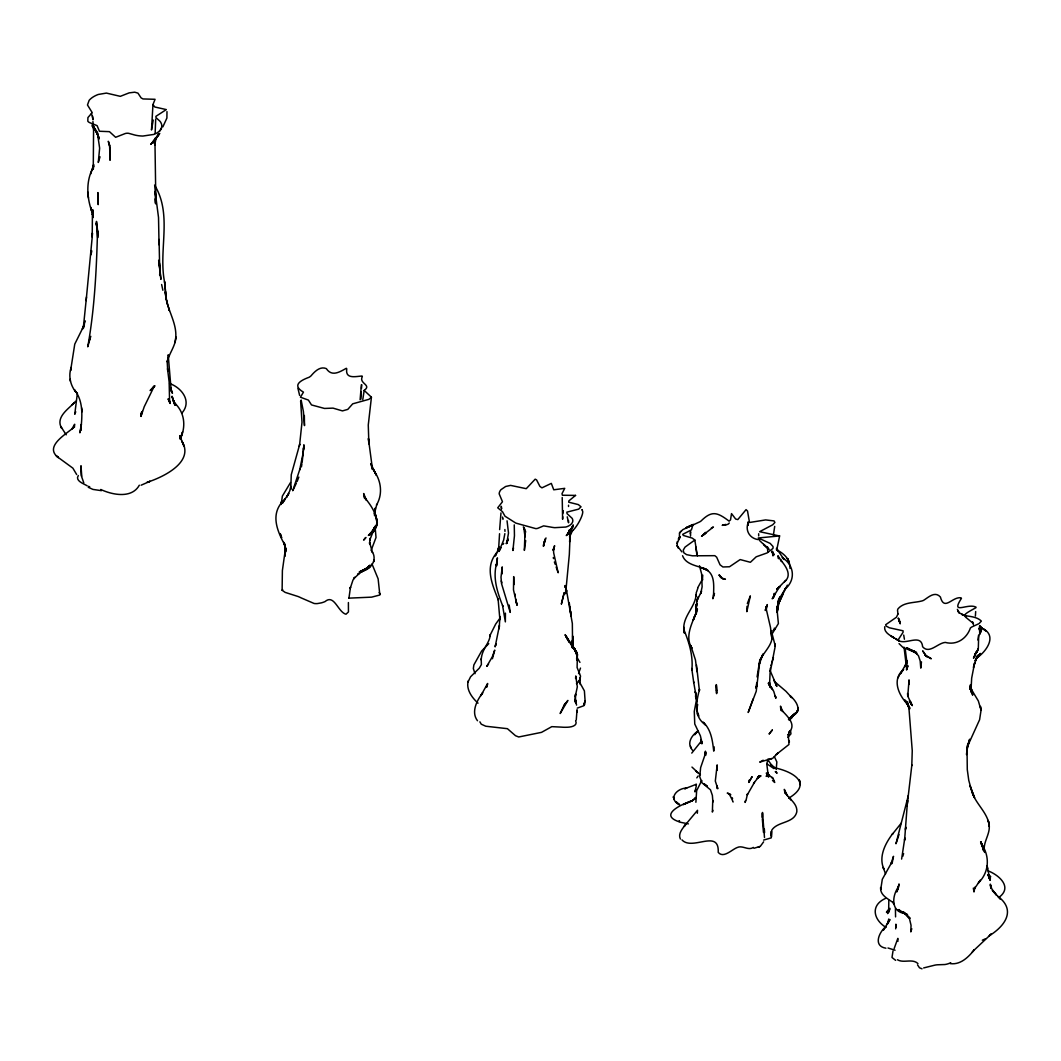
<?xml version="1.0" encoding="UTF-8"?>
<svg xmlns="http://www.w3.org/2000/svg" width="1061" height="1061" viewBox="0 0 1061 1061"><rect width="100%" height="100%" fill="white"/><g stroke="black" fill="none" stroke-linecap="round" stroke-linejoin="round"><path stroke-width="1.5" d="M92.798 209.587L92.784 217.784L92.811 210.502M501.826 570.513L501.826 568.471L501.866 574.041L501.826 570.513L501.933 572.529M97.877 196.67L98.209 204.64L97.904 192.571L98.076 202.465M285.542 552.197L285.555 547.927L282.385 570.579L282.12 590.274L285.144 592.383L298.114 596.521A26.737 15.438 0 0 1 300.992 597.82L314.083 603.47A8.939 5.159 0 0 0 317.491 603.563L321.377 602.86A20.384 11.777 0 0 0 325.051 601.574C334.242 593.683 337.982 612.184 345.979 614.226L348.446 611.932L348.393 602.542M758.695 535.924L758.655 533.736M568.537 506.508L568.537 505.222M85.357 320.966L82.426 328.87L84.442 324.639L74.761 344.122L70.636 370.461L71.22 367.305C68.209 375.819 70.291 385.329 75.994 392.225L74.509 389.851C83.7 401.39 82.214 416.734 80.742 430.434L81.352 424.254L79.893 432.822L80.795 428.75M569.598 541.906L570.181 533.325L569.333 554.439L565.593 593.736L565.778 587.993L566.375 592.104L565.593 587.144L566.534 591.269L565.354 586.322M762.302 817.368L762.488 812.461L764.49 837.527M499.559 533.723L498.551 549.916L498.803 546.733L497.728 550.871L499.041 547.688L495.301 555.977L496.707 552.754C484.333 567.277 492.45 584.863 498.259 599.942L498.086 598.961L499.903 619.664L499.97 616.481L499.134 628.762L499.413 625.645L495.129 646.892L495.991 643.894L495.514 645.446M683.735 629.027L683.761 627.17L684.358 633.112L683.735 629.306C689.093 642.382 693.271 655.526 691.865 670.101L691.745 668.51L693.761 682.714L693.615 681.719M697.329 813.27L697.515 810.299L686.692 823.296M562.728 516.707L562.609 519.253L562.211 497.503M907.089 806.015L907.553 800.445L904.595 840.246L904.754 837.779M159.097 242.757L159.084 239.454L159.044 244.786L158.527 217.558L155.118 191.391L155.622 203.871L155.436 198.579L155.503 202.717M577.051 709.544L576.269 719.942M762.342 817.434L762.408 813.429M577.051 712.064L577.078 710.618M86.14 300.595L92.214 237.107L92.413 213.725L92.493 214.839L90.861 207.346L91.936 211.948C86.697 197.107 85.623 180.37 93.845 166.285M154.853 145.211L154.946 141.206L155.795 197.412L154.959 186.975M780.856 710.459L780.498 706.149L782.7 711.493L781.771 710.233C787.103 716.162 796.997 724.464 788.893 732.567L789.968 730.591L788.27 735.233L788.27 734.331L788.96 744.49L776.228 754.53L778.177 752.833M505.421 613.152L505.354 621.879L502.569 605.473L502.848 606.441M155.158 133.235L155.675 119.137M763.469 832.408L762.315 818.76M778.549 557.476L778.509 558.656L777.912 555.712L781.718 561.534L780.458 559.757C785.365 565.685 792.66 574.996 784.556 581.76M499.638 529.638L500.978 512.901M566.441 590.035L572.343 623.523L572.608 648.138L572.277 641.825L572.502 647.435L571.879 642.794L572.356 646.931L572.277 645.963M774.265 630.327L774.344 628.085M756.825 682.541L755.87 688.165L756.851 685.631L756.188 687.303M360.952 399.082L361.297 391.96M92.267 235.9L92.4 233.022L92.214 237.107M895.696 928.866L895.908 924.184L896.014 927.394M696.507 606.043L696.096 614.438L697.422 608.895L693.536 619.359L695.3 614.81M93.262 168.885L93.58 128.978M569.293 530.871L569.346 529.784M364.082 495.275L364.719 498.458L363.631 493.537L366.443 500.222L365.581 498.789C374.002 508.842 384.48 526.481 368.379 535.42L376.085 526.946L373.247 531.601L375.488 526.919L371.827 532.29L376.602 525.115L374.268 529.611M746.984 606.322L746.811 611.68L750.352 595.884L747.329 603.55M747.886 524.89L748.071 521.959M975.391 616.03L975.682 611.56M360.103 399.772L361.403 384.626M377.159 521.733L376.973 524.837L377.093 520.5L375.514 514.996L377.225 523.67L377.093 520.5M987.512 868.853L987.499 867.779M74.416 427.291L74.655 424.254L71.923 428.962L73.726 427.411C66.286 434.148 43.726 446.469 58.222 457.516L56.405 455.859L58.222 457.516M361.509 388.392L361.748 384.825M907.128 805.564L911.863 764.928L911.784 765.657L912.248 750.697L908.972 708.589L907.434 702.382L908.667 706.891L906.585 701.613L908.574 706.467L904.821 699.968L907.646 704.451C898.68 695.114 891.399 679.491 903.614 669.372L900.285 674L907.327 661.64L905.073 666.653L906.85 660.764L905.471 665.764L906.625 660.3L906.067 664.014L904.038 647.183M585.128 701.321L584.399 690.91L578.616 680.486M748.045 522.529L747.819 525.434L748.005 523.046C744.968 531.389 750.644 539.399 759.53 539.691M884.702 626.746C883.8 632.475 890.285 635.486 894.29 637.993L891.2 636.149L898.733 640.592M303.579 448.896L303.91 444.811L303.526 449.466M93.302 169.031L93.66 164.561L90.649 174.031M702.037 742.408L702.157 743.628L702.064 742.156M285.17 556.229L285.409 547.516L285.648 551.375L284.348 543.192L285.979 550.553L283.791 542.304L284.971 545.341C276.682 530.076 269.534 512.715 285.223 498.949L282.398 503.166L288.804 493.498L286.55 497.251L289.719 491.004L290.833 486.309L290.754 489.466L291.258 474.731L299.759 444.148L299.242 446.363M775.034 647.17L770.074 672.873L769.557 685.141L769.358 682.117L770.061 687.316L768.933 683.125L771.32 688.032L768.336 683.098L771.374 687.568L768.575 683.801M702.753 575.128L702.382 580.287L702.488 579.147L697.687 587.821M348.989 597.86L350.488 587.091L350.17 588.51L352.928 580.195L354.692 577.264L353.737 578.789L359.652 573.099L357.584 574.478L363.446 570.646L360.992 572.237M777.726 606.295L777.209 612.489L779.915 596.892L776.758 609.332L778.602 602.913L782.633 594.173L777.912 605.208L783.23 593.484L778.747 602.33L787.342 585.155M86.485 296.987L83.235 328.565L84.257 325.594M91.259 253.526L91.551 250.608L91.127 254.72M775.127 643.934L775.047 646.162M544.731 540.407L543.418 546.349L545.248 538.922L543.603 544.731L543.736 544.041M714.172 746.838L713.735 751.135C712.488 740.764 711.308 729.782 703.191 722.156L705.459 725.286M504.864 533.656L503.657 540.022L498.922 551.548L501.031 547.688M303.181 452.371L302.889 454.705L303.671 447.702L302.146 462.477M779.676 535.739L777.063 548.325L777.554 550.765L776.453 548.338L784.092 559.532L782.236 557.569C794.158 564.89 796.214 579.996 784.755 589.385L785.909 587.834L779.795 597.874L776.718 609.995L778.509 601.083M774.875 646.295L775.021 644.969M921.465 661.812L920.776 668.125L920.179 660.923L918.455 655.711L914.171 651.096L916.757 653.682L912.142 650.778L915.988 652.767L902.792 647.29L899.052 643.589M525.699 540.526L524.359 550.38L524.943 533.511L525.062 536.879L523.736 527.503L524.426 529.253L523.312 526.932M683.761 627.038C684.358 614.969 695.234 606.613 696.162 594.651L695.857 596.242L696.374 592.171M905.577 828.827L905.776 827.116L905.431 829.874M904.675 838.919L901.611 859.078M774.702 526.402L773.389 535.089M696.321 785.803L694.955 791.877L695.83 789.424M154.879 138.328L154.23 143.368L155.158 138.978M371.43 397.212L368.896 399.334L352.703 403.83L347.796 409.387L342.464 410.899L333.021 408.127L324.48 408.445L311.51 404.944L308.393 400.077L300.449 397.225L303.446 392.132C291.629 385.302 300.595 380.395 309.136 377.252A18.13 10.464 0 0 0 310.992 375.886C314.693 371.536 320.064 365.979 326.324 368.605C331.868 377.093 339.759 371.907 346.31 368.3L346.761 368.79C345.09 379.334 355.528 376.456 362.026 376.018L362.345 376.522C358.472 383.697 372.172 384.705 364.175 390.408L371.43 397.212L368.273 425.01L368.883 443.909L368.392 438.485L372.53 469.572L370.78 463.591L376.39 475.262L373.631 469.851L375.262 472.927L374.878 472.211C381.403 481.999 382.61 494.651 376.536 504.983L376.801 504.346L374.347 514.174L375.329 507.994L374.52 515.765M584.399 705.114L584.996 700.764L583.935 705.684L577.25 708.125M77.413 392.928L74.761 414.267L75.742 411.774M757.077 676.945L759.901 659.438M362.782 399.599L364.175 390.408M501.429 508.816L501.269 506.296L501.614 508.816M141.365 413.896L141.63 412.092L140.967 416.442L144.216 406.774L154.429 385.859L150.171 390.554L154.72 385.912L152.691 387.968M777.408 608.417L778.734 599.186L777.143 609.213L779.119 598.086L777.222 611.441L778.389 623.563L772.116 633.881L774.769 644.054M980.364 625.897L979.714 634.412L979.621 628.178L981.452 630.181L979.422 628.192M501.826 569.916L502.264 566.906L501.004 577.144L501.535 583.643L510.222 612.396L509.174 605.075M770.299 668.205L770.153 671.295L770.087 670.499L776.904 686.401L775.856 684.995M543.511 545.513L546.004 537.927M676.998 543.564L680.313 536.627M303.048 453.485L299.679 469.93L299.971 468.776M301.921 463.843L301.417 466.933M977.95 640.075L978.706 634.929L978.322 648.483L973.507 658.231L976.173 651.852L974.621 656.321L975.377 653.443M677.303 541.561L677.25 545.831L681.918 551.919M362.822 571.057C371.549 568.789 377.331 559.598 372.146 551.508L372.491 552.516L369.573 542.357L369.626 543.869L370.024 538.431L369.666 540.248L375.315 526.269M486.919 687.077L487.636 683.47L480.805 695.751L482.715 692.727C477.039 700.233 470.766 711.944 477.49 720.751M299.6 444.877L302 422.198L300.621 400.978M690.234 533.67L690.592 531.654L690.552 536.017M767.687 774.026L767.554 774.769L767.687 772.978L766.175 776.427M776.214 769.212L776.851 761.957L774.331 756.533M898.004 889.556L899.065 883.959L896.81 891.93L898.495 886.771C891.877 895.988 890.643 911.77 905.006 913.534L900.908 911.532L906.293 914.622L910.059 918.349L903.508 912.022L909.489 918.786L911.041 925.272L910.815 931.903L911.797 928.72M175.649 338.578C177.572 321.947 165.198 307.69 165.41 291.112L166.325 299.268L164.548 281.629L165.41 290.409M174.906 342.637L175.94 336.934C175.569 346.058 169.097 353.233 167.24 361.92L168.049 357.862L167.253 362.716L167.744 371.27M467.914 682.183L470.567 676.785L479.293 668.191L481.389 664.571L481.19 658.881L481.243 659.915M543.603 544.731L544.041 542.396M695.764 692.992L695.578 696.772L697.104 700.817M553.126 550.301L554.611 545.686L553.51 550.248L553.444 548.842L553.696 552.98L558.166 572.768L556.15 567.051M892.062 863.535L893.508 856.32L890.948 863.853L891.572 862.699L882.301 879.29L880.736 889.463L880.643 887.527C879.967 895.497 888.296 898.813 893.508 902.898L892.619 901.903L894.158 904.158M154.879 144.137L156.206 137.612L158.474 133.58M569.638 537.383L570.566 532.821L569.571 536.919L572.648 530.354L571.959 531.309C577.595 526.707 584.518 512.662 582.356 510.593L582.184 509.691M771.599 836.784L771.36 831.254L771.201 837.885L763.575 840.087M573.219 525.062L573.006 526.017M572.675 526.72L572.29 527.821L573.033 525.288L569.916 531.123L571.402 529.399L572.675 526.72L566.242 535.606M575.579 678.51L575.765 675.95L577.317 686.812L575.115 697.223L575.606 693.974L575.38 702.369L575.221 698.655L576.547 705.101M695.883 802.275L696.653 790.737L701.745 780.498L701.454 781.267M697.409 705.127L697.554 704.451L696.905 710.446L698.881 715.989M773.429 657.382L771.984 662.541M513.524 547.953L512.901 550.5L514.452 535.752L514.253 524.877M907.632 665.645L906.571 670.021L906.784 660.937L906.863 661.958L905.179 648.669M746.228 799.517L747.501 793.853L747.262 794.914L754.49 782.289L753.549 783.495L759.636 775.618L757.541 777.726L758.774 776.32L757.236 778.495L761.002 775.883L758.138 776.665M375.514 525.818L373.697 530.818L376.085 525.328L372.583 531.813L375.369 526.707L373.83 530.261L375.223 527.476L374.321 529.452L374.812 528.458M299.825 469.347L292.743 490.712L296.39 483.14M580.5 668.072L578.563 673.51M767.633 775.14L767.421 775.976L766.387 772.938L767.633 775.14L766.864 774.092L769.477 775.923L766.824 773.96L768.588 777.196M768.031 773.854L766.745 763.708L768.137 759M153.222 120.092L151.498 129.999L152.956 104.601L155.065 99.296L143.01 98.938L141.086 97.864L137.943 93.116L134.707 92.188L129.137 92.877L120.331 96.339L106.405 93.089L98.262 94.469A26.565 15.331 0 0 0 94.92 95.941A24.814 14.324 0 0 0 90.49 98.965A25.199 14.549 0 0 0 89.137 100.357L87.479 104.986L92.214 112.625L87.917 117.585L87.811 121.166A5.663 3.263 0 0 0 89.933 122.744L97.108 125.649L99.429 131.259L109.455 131.657L115.622 137.293L125.264 133.527A4.735 2.732 0 0 1 128.673 133.328L133.129 134.561A19.947 11.525 0 0 0 137.015 135.49L138.447 135.715A23.501 13.568 0 0 0 142.917 136.047L153.845 134.415A16.724 9.655 0 0 0 157.068 132.864A17.493 10.106 0 0 0 161.71 126.856A18.939 10.942 0 0 0 161.564 124.203L160.834 122.492A15.292 8.833 0 0 0 158.845 120.211L156.02 117.652L155.901 116.352L166.298 109.588L154.826 107.002L152.956 104.601M90.172 338.127L87.758 346.814C94.628 308.632 96.538 269.401 97.532 230.608L97.705 237.624L96.471 221.404L98.103 234.945M907.646 665.406L906.638 669.053L907.911 666.454M468.259 680.857C465.859 689.451 471.999 697.687 478.034 703.164M693.35 524.413L686.931 527.556L693.005 524.611L691.414 529.89L682.74 534.333L683.311 535.434L692.249 538.113L694.822 540.022L685.021 547.118L683.231 550.155L683.868 552.847L686.6 554.651L692.422 555.805L714.822 555.672L716.679 557.211L720.048 564.823L722.912 566.972L729.517 566.76L740.167 559.571L750.392 562.29L756.201 556.813L767.13 552.914L772.819 548.55A8.568 4.947 0 0 0 772.952 546.455L770.193 543.418L758.217 537.967L779.384 535.964L759.623 531.68L772.726 524.797L774.888 522.463L774.079 520.911L765.618 519.917L749.504 522.489L747.541 511.084L746.069 509.625L737.806 519.572L735.658 519.041L731.52 513.604L730.525 519.877L729.079 521.137C717.011 511.932 711.666 510.527 701.029 521.004A9.867 5.703 0 0 1 698.761 522.304L682.846 529.611L679.544 532.98L679.372 537.012M902.818 856.28L903.601 853.574M908.349 795.432L895.975 843.747L899.012 834.53M770.936 665.698L771.506 663.961M753.098 698.96L748.191 712.488L756.241 691.268L759.676 662.462L759.451 663.735L763.005 654.014L760.286 659.836C764.583 650.473 775.962 642.29 770.87 630.592L771.917 638.749L770.472 627.316L765.777 607.051L766.108 610.314L767.302 604.584L765.71 609.226L766.413 606.388L765.684 608.245M568.842 531.362L567.847 534.505L569.425 530.792L567.37 534.89L569.306 531.8L567.781 533.962M889.489 909.635L888.627 912.314L888.826 900.351M182.187 432.901L180.277 439.042C186.007 426.88 185.025 412.862 174.707 403.074L175.901 404.811L173.5 400.978L175.078 405.302L172.068 396.217L173.606 401.257L172.081 397.106M696.639 591.773L697.82 588.245M695.035 799.132L695.578 797.514L692.661 800.471L695.87 798.204L694.385 799.251M893.004 951.014L891.996 957.473L895.656 960.364M712.952 810.325L712.369 812.076L712.753 800.445M141.816 412.928L140.927 415.541L142.373 411.336M765.246 610.513L766.321 607.423L765.379 609.889M89.243 340.767L90.808 336.35M100.039 156.816L98.275 162.452L99.641 148.155L97.347 132.479L98.991 139.044L96.445 131.484L99.19 138.368L95.649 130.437L91.975 125.888M371.96 563.908L378.127 578.842L379.851 594.996L371.642 597.144L348.658 598.152M182.572 431.867L180.383 439.188L180.184 435.753L180.98 439.493L179.747 435.673L184.03 446.243L181.988 441.257C194.64 462.357 162.691 477.357 147.028 482.331L150.065 481.309L141.086 485.209M714.491 593.47L712.873 598.749L713.801 594.08L713.536 595.698C713.695 584.982 715.472 572.807 703.668 568.404L708.138 570.619L701.679 567.874L707.263 569.823C699.332 565.831 686.122 565.486 682.555 555.712M297.12 481.535L298.817 477.118M374.387 529.306L373.26 530.911L375.355 527.357L371.814 532.436L374.387 529.227M374.294 527.344L373.127 530.275M562.595 708.39L560.168 713.522L567.887 700.419L563.948 705.485M746.108 800.219L745.034 802.434L745.352 800.803M693.098 620.208L694.995 615.592M763.615 841.85L760.352 846.293L753.986 848.283M374.082 530.023L375.13 527.596M694.743 616.375C690.565 626.202 685.393 638.178 691.878 648.205L690.764 645.486L695.446 659.929L697.011 671.732M374.241 527.741L371.469 533.577L373.485 529.359M508.272 539.16L506.243 543.696L507.702 540.261L506.747 543.391L508.498 533.033L507.052 520.818M154.694 140.463L155.901 137.797L153.301 142.506L156.524 137.24L150.768 144.402L158.447 135.384M889.914 908.296L887.527 913.601L889.675 909.688M371.098 550.54L376.018 537.476L375.117 527.198M562.887 707.727L563.616 706.162M139.323 485.209C131.843 498.816 112.479 494.97 100.755 489.479M373.485 529.492L369.918 535.089M486.681 686.268L487.437 684.531L485.965 687.435M894.158 948.547L897.845 938.375L897.898 941.372M376.191 526.15L372.676 531.442L375.713 527.145L374.122 529.81M369.148 566.614L369.639 565.632L366.575 568.882L370.05 565.036M899.436 675.021L898.017 677.82M492.423 658.735L494.731 650.128L492.264 656.878L486.76 666.348L488.524 664.093M181.816 413.18C192.333 401.39 181.723 387.729 169.601 383.498M697.913 730.804L694.663 734.742L697.833 731.029C691.361 735.644 686.387 743.536 692.608 750.352M162.85 126.896L166.895 118.05L166.975 111.617M159.986 130.901L161.497 128.209M159.694 133.341L158.991 134.561L159.482 133.726M697.263 603.736L695.592 606.468L697.17 603.444L695.83 607.568L696.48 604.505L695.764 612.781L696.838 601.083L701.546 591.136L700.711 593.563L702.117 586.826L701.639 573.988L699.451 565.738M290.502 482.556L282.372 496.097L281.192 504.452M691.772 753.098L701.268 741.215M503.06 544.333L503.67 543.431M790.684 717.594L793.031 715.79L791.36 718.045L794.371 714.119L789.052 718.721L795.989 712.621L790.684 717.594L795.14 713.682L793.535 715.432C802.647 710.22 795.816 700.499 790.166 695.817L791.798 697.687L785.962 691.308L774.941 681.931M158.195 135.742L158.752 134.933M368.697 567.184L369.533 565.964L367.663 568.046L362.557 570.672L369.613 566.349L365.7 569.319L368.697 567.184L359.241 571.945L363.127 570.486L360.912 571.322M696.812 777.872L698.191 775.949M564.134 705.167L565.606 703.058M729.265 523.007C728.695 525.168 722.024 525.288 723.92 525.155M679.491 533.113L680.777 531.336M793.204 715.698L789.861 719.849M373.485 530.566L375.501 527.927M785.657 580.38L776.877 589.385L779.543 586.706L772.209 598.802L774.039 596.242L774.729 594.412L773.217 598.033L774.318 593.338L774.371 594.783M686.202 823.827L684.199 826.373L685.804 824.357C682.74 828.243 677.714 833.721 680.38 839.012M78.289 475.553C74.84 480.766 83.7 483.71 87.174 485.805M155.967 138.54L157.505 136.644L152.85 141.829M705.419 532.357L702.912 535.394L705.936 532.98L701.52 536.256L713.403 526.999L711.387 527.914M999.953 896.625C1012.433 886.399 998.321 874.688 987.977 870.829M972.035 952.38L974.263 949.834C968.401 957.194 960.457 965.086 950.179 963.6M282.12 590.274L282.703 589.611M777.527 753.403L772.846 758.204L759.729 762.143L763.177 760.207M500.288 617.688L495.686 624.067L489.691 636.003L490.354 634.69C489.4 643.802 482.105 648.47 481.217 659.292M889.237 909.131L886.439 912.208L889.582 908.773M901.253 823.137L892.341 834.264L892.832 833.495C885.351 843.296 878.402 856.572 883.786 868.879L883.19 867.46L885.55 873.879M72.135 404.718L74.35 402.689C67.864 409.413 55.411 417.358 61.604 428.18L60.769 426.416L66.193 434.824M789.596 719.53L793.031 715.963L789.556 719.583M153.142 387.517L154.72 385.912M72.904 404.029L75.61 401.31M789.026 719.968L792.885 716.148L789.212 719.769M787.859 737.262L790.949 733.88L790.551 730.658M576.919 683.244L579.823 680.101L580.526 676.109L577.104 667.528L577.383 654.504L574.187 648.682M973.534 950.696L991.372 933.905L989.223 935.815C1004.449 926.412 1016.637 910.537 998.083 896.479L1000.39 899.052L992.327 890.444L996.491 895.06L991.995 889.171L990.457 885.471L991.226 887.898L990.337 884.145L990.828 888.415M772.713 630.924L774.928 628.934M793.031 715.79L788.442 719.106M488.75 643.629L481.628 651.03L473.869 664.915L473.339 668.549L475.023 673.682M788.721 798.177C813.946 783.018 791.731 771.228 774.676 767.832L776.466 768.721L771.002 764.729L772.435 766.214L767.607 759.557M885.497 898.428C870.192 905.245 873.389 919.715 885.962 927.367M985.642 938.706L982.327 940.218M679.478 820.763L678.735 821.267L680.592 822.302L688.377 823.88M361.257 572.078L365.382 569.677M695.631 784.742L696.454 784.238L684.637 788.787L686.746 788.058C677.011 788.058 667.555 798.747 679.279 804.609L676.334 802.01L679.783 804.981M753.376 847.421C748.191 850.975 742.435 844.848 737.103 847.567C731.52 849.768 723.483 858.628 718.217 852.381C719.358 828.389 692.223 851.28 681.958 839.861M692.913 800.286L683.244 804.596L692.409 800.71C684.173 803.177 657.289 814.53 679.133 821.784M759.835 846.585L758.151 847.301L759.265 846.824M725.737 524.413L722.183 525.341L723.788 525.102L722.886 525.235M768.92 759.596L771.944 758.615M758.27 776.652L760.193 776.32M724.318 525.129L725.538 524.996M723.018 525.222L724.186 525.142M922.036 968.826L919.476 967.778L917.526 964.873M923.667 967.924L934.144 965.324A10.995 6.353 0 0 1 937.645 964.781L944.874 964.529A13.302 7.679 0 0 0 950.696 962.685M101.432 490.659L92.944 489.413L88.249 487.291M895.073 950.218L887.991 947.99M722.687 578.709L725.406 579.306L721.838 578.285L719.199 575.062L721.082 577.675M728.947 793.668L727.236 793.137L729.796 793.999M724.583 579.134L721.613 577.94L719.225 574.89L720.379 576.932M907.407 648.775L913.813 651.043M88.434 486.336L89.721 486.827M885.922 948.202C872.845 946.054 879.065 932.142 885.829 926.624L883.322 930.152L889.954 919.555L887.208 924.423L888.786 919.012L888.866 921.651M964.316 615.499L961.637 614.306L966.359 616.401L959.117 612.754L957.354 609.319M907.526 914.489L897.513 909.662L901.2 911.823L899.052 909.556M914.118 651.202L916.651 652.356M912.712 650.632L906.651 647.687L910.033 649.969M899.171 640.831L895.55 638.722L899.304 641.069M777.819 550.513L776.373 549.638C782.965 552.967 789.649 558.351 789.848 566.402M707.435 786.161L704.385 784.185L706.653 785.856M766.732 773.827L769.238 775.432L766.692 773.761M973.441 623.576L965.391 616.958M988.136 874.741L990.735 876.797L988.123 874.94M979.688 626.428L985.841 630.897L982.937 628.642C997.698 636.123 985.974 652.051 976.319 658.284L980.444 653.43L975.43 660.154L978.401 654.916L975.139 661.069L977.314 655.844L973.441 667.422L974.608 662.926L971.664 678.178L970.921 692.024L970.483 684.624L972.685 695.18L969.82 687.661L972.712 693.417L970.125 688.483M979.568 626.348L982.101 628.006M728.774 793.893C728.483 791.97 734.106 803.694 733.058 801.983M979.409 626.189L981.743 627.767M768.694 774.928L773.071 778.469L774.742 782.487L772.501 780.432M767.501 764.212L773.92 768.602M695.552 770.883L697.886 772.62L691.971 767.076M730.14 794.238L730.804 794.769M696.056 771.254L700.406 774.729M775.259 771.612L777.01 773.323L776.095 771.427M57.692 457.052L72.864 468.14L76.671 474.546M917.964 963.587C912.38 958.176 903.481 963.547 897.447 959.728M703.96 783.721L704.743 784.464M766.48 547.131L763.695 544.399L769.039 549.452L759.809 540.778M773.456 553.563L771.692 551.614L774.238 554.81L772.342 552.264M784.954 793.177L784.318 789.371L787.408 795.697L784.782 791.864C788.363 798.668 797.607 803.177 796.824 811.784C794.185 823.588 777.594 821.108 771.798 830.14L771.347 835.445L770.976 834.715M704.743 724.292C693.218 715.95 696.44 700.989 699.544 689.318L699.411 690.658L696.493 665.022M788.602 796.983L791.214 799.981L789.729 798.27M96.631 131.272L92.506 125.516L96.869 133.01L92.413 123.832L93.713 129.548L92.917 121.524M768.522 683.682L773.708 691.281L775.843 698.284L775.644 696.798M379.175 592.529L380.13 594.253M971.558 690.87L969.953 688.669L972.473 692.554L969.94 688.284M970.258 689.159L972.062 691.706L970.563 689.451M577.065 657.581L579.943 662.382M979.515 628.696L981.279 631.255L979.82 628.948M772.395 688.987L771.586 687.82L772.58 689.411M574.386 648.536L576.096 651.56M575.884 651.03L574.081 648.351L576.959 653.284L577.25 658.165L576.07 651.361L577.211 653.881L571.508 644.677L576.866 652.966L576.68 659.239L577.038 653.616L574.651 649.04L577.383 654.504L577.051 657.807L576.866 652.966L575.672 650.685L577.303 657.236L576.587 652.303L572.887 646.998L577.449 655.141L576.587 652.303L574.704 649.345L577.091 653.934L577.237 656.348L576.07 651.361M168.222 399.241L170.198 403.485L168.978 399.347L169.601 402.159L169.137 381.933L167.505 368.671M910.059 708.231L905.935 701.082L909.569 709.199M523.935 527.808L524.664 529.094M583.948 703.284L584.505 704.517M970.51 689.305L972.619 692.979L970.258 688.682M168.155 398.923L169.548 401.416L168.646 399.758M576.547 652.687L576.375 652.038L577.051 654.862L573.55 647.329L574.85 649.226L565.261 635.075L572.94 647.595M988.268 875.219L990.165 880.351L988.242 875.259L990.404 878.919L988.958 875.073L989.701 879.038L987.141 865.723M774.039 780.909L773.748 780.365M154.561 185.091C172.784 214.733 158.116 250.104 164.614 282.292M83.779 482.835L81.166 475.301L80.981 465.752L81.75 476.11M690.525 746.334L691.374 748.058M566.242 637.091L565.208 634.637M981.571 844.198L982.645 846.718L980.603 841.784L982.645 846.771L981.571 844.198C990.099 856.346 989.197 872.367 978.388 882.977L980.284 880.219L973.733 889.728L974.966 887.142L973.985 891.943L973.335 888.11M978.985 628.059L980.868 632.329L979.383 628.43M974.078 796.758L969.926 785.591L974.568 797.66L971.995 792.01C975.775 803.747 986.823 811.93 989.051 824.211C990.908 834.105 982.128 842.54 984.608 852.46M171.139 389.586L170.383 387.875L172.466 393.299L170.556 387.703L171.259 391.31L168.248 355.448M575.632 720.777C578.245 726.281 569.969 727.315 566.309 727.262A21.538 12.44 0 0 1 561.574 727.13L551.8 726.652L541.521 732.355L518.723 736.984L515.5 735.711L507.423 728.682L485.779 726.228L481.256 724.186L479.89 721.838M696.586 553.683L697.435 555.831M772.09 551.083L772.992 555.884L772.846 551.574M524.97 529.784L525.699 532.118M981.146 842.991L982.977 847.925L980.974 841.877L983.64 850.59M697.263 713.721L697.899 715.472M970.059 686.427L972.141 692.13L970.059 686.838L972.34 692.329L970.072 687.051L972.539 692.528L970.086 687.263L978.348 700.95L981.054 710.207L979.608 719.703L967.486 746.4L969.674 739.212L966.81 750.485L967.871 743.429L966.558 754.61L967.022 748.602L967.287 769.663L968.773 780.365L971.863 791.586M773.933 680.247L774.53 681.918M573.073 647.701L571.72 643.284L572.25 646.056M555.182 564.266L554.386 561.959M898.362 618.298L900.245 623.815L898.362 618.245L900.086 623.404L899.304 619.584M173.606 401.257L173.275 400.302L174.534 404.281M970.483 687.753L971.77 691.732L970.497 687.435M501.283 580.924L501.906 582.913M502.675 605.858C497.569 592.741 492.742 578.577 496.376 564.386L496.269 565.433L497.41 557.861L496.853 565.672M110.198 147.85L110.039 160.291L109.628 146.179L108.302 141.285L109.694 145.45M565.115 585.526L566.335 589.624M972.592 621.799L973.454 624.73M91.445 113.5L93.036 119.721L92.678 116.193M565.473 586.76L566.189 589.226L565.354 586.256M566.521 590.446L565.234 585.924L565.659 588.033M168.659 308.128L169.336 310.568L166.657 300.78M983.587 850.312L982.3 845.577L983.68 850.697M716.904 785.936L717.793 788.708L715.313 781.082L717.17 764.888L717.263 770.286M515.699 599.107L517.065 605.354L513.484 589.85L513.696 576.614L513.988 584.611M364.533 497.702L364.719 498.458M576.043 702.793L575.433 700.459L576.123 703.204M908.906 684.491L909.052 679.889L907.765 696.188L912.354 705.631L909.343 700.963L911.624 704.729L910.617 701.666M732.302 797.753L732.567 798.8M297.942 388.339L299.626 395.421M502.503 517.065L502.755 518.073M970.404 687.329L971.412 691.348L970.284 685.605M516.349 602.449L516.667 603.762M695.485 692.661L695.3 691.679L696.891 701.653L696.666 698.775L694.279 711.427L694.756 724.013L700.379 735.803L702.011 742.687M301.138 399.997L303.419 411.668L304.494 425.607L304.348 415.474M979.237 628.696L980.311 633.404L979.621 628.178M695.737 546.786L696.918 554.518M695.737 693.775L696.175 695.764M701.56 743.337L700.724 739.544L701.6 743.655L701.029 739.955L701.188 742.846M695.512 692.793L693.695 682.276M161.63 284.507L162.877 290.263M567.25 516.84L568.484 522.635M578.895 670.884L579.399 673.841M572.158 640.459L572.993 647.714M502.781 518.391L502.98 519.386M159.601 274.441L159.787 275.369M767.726 548.537L767.368 546.68L767.806 552.052M553.285 557.489L553.497 558.577M109.363 144.747L110.065 148.407M582.131 509.598L582.25 510.102M748.947 780.326L749.079 781.095M165.198 292.611L167.24 304.016M697.196 555.049L694.822 540.022M70.079 379.294L70.411 381.284M903.72 635.075L904.41 639.226M88.461 198.022L87.678 191.908M569.253 602.807L569.982 607.82M572.675 642.993L572.688 644.054L572.449 641.971L572.701 645.115L572.715 636.852L572.608 648.138M569.85 606.945L571.083 616.096L570.433 611.07L570.553 611.958M376.894 519.214L377.331 522.45M514.93 593.921L515.169 595.738M572.595 635.844L572.821 637.794M158.646 260.25L160.901 279.388L159.362 262.849L159.667 267.584L159.11 241.51M168.182 354.759L168.381 356.775M712.833 801.334L712.912 802.05L712.382 795.418L710.485 789.835L701.997 782.766L699.743 776.785L700.631 767.633L705.366 753.801L704.729 755.525L705.419 751.175L705.83 755.193M789.384 742.196L789.225 740.525M81.657 407.848L82.029 411.827L81.83 409.679M907.526 693.509L907.765 696.188M789.954 567.41L790.034 568.417M764.331 828.973L764.596 832.58M580.261 684.491L579.81 677.621M716.971 786.214L717.117 788.509M504.877 529.545L504.97 531.349M895.418 908.654L895.577 916.89M568.59 522.529L568.497 520.5M716.533 690.472L716.334 684.597L716.613 693.655L716.56 691.626M716.374 685.472L716.507 688.682M716.546 689.849L716.573 690.724M716.507 689.597L716.586 692.515M562.768 511.734L562.794 513.617M562.781 510.686L562.781 512.582L562.741 510.54M897.951 614.014L896.439 617.237L885.656 624.73L886.187 626.096L889.383 627.78L903.07 630.804L903.044 632.356L898.548 639.252L898.906 640.778C906.611 644.783 921.253 633.337 922.632 646.759C929.224 654.518 937.871 642.86 945.351 642.422C956.863 645.499 966.757 638.497 970.404 628.006A10.186 5.889 0 0 1 971.942 626.905L979.011 623.643L981.359 621.109C972.698 612.449 952.698 620.168 975.961 607.701L976.014 607.157C967.605 602.728 950.245 615.619 961.425 598.391L961.107 597.847C952.407 596.216 944.317 611.706 940.404 597.011C934.9 590.818 928.521 597.277 923.561 600.367A10.756 6.207 0 0 1 921.518 601.056C913.667 603.019 903.747 602.091 898.044 608.789A10.278 5.942 0 0 0 897.54 610.499L897.951 614.014M577.197 657.953L577.104 660.141L577.197 657.953M705.578 752.156L705.472 754.291L705.578 752.196M575.553 495.407L568.895 500.858L568.696 502.185L578.378 504.612L581.043 506.813L578.656 509.134L566.839 512.145L567.065 513.657L572.144 518.338A12.201 7.042 0 0 1 571.64 523.657A12.52 7.228 0 0 1 565.738 527.052L554.784 527.675A28.116 16.233 0 0 1 550.301 526.999L543.643 525.871L537.98 528.232A3.621 2.095 0 0 1 535.699 528.603L515.818 523.1L504.97 516.176L502.49 511.707L497.728 507.808L502.476 501.734L499.174 493.842A16.737 9.668 0 0 1 501.004 489.651L505.633 486.495L510.593 485.394L526.256 488.683L535.182 479.174L536.587 479.917L539.903 486.402L541.919 487.848L551.322 483.392L553.749 489.797L564.717 488.352L562.012 493.657L562.396 495.248L575.553 495.407M798.296 708.151L797.952 710.021L798.296 708.151M374.069 559.89L373.896 561.097L374.069 559.89M374.016 560.38L373.804 561.561L374.016 560.38M564.16 592.847L561.402 603.921L564.16 592.847M698.125 597.091L696.838 601.083L698.125 597.091M375.753 526.362L373.366 530.699L375.753 526.362M798.151 709.212L797.474 711.109L798.151 709.212M978.322 648.483L977.022 652.064L978.322 648.483M751.984 776.877L748.761 782.368L751.984 776.877M797.779 710.273L796.771 712.183L797.779 710.273M376.589 525.911L374.957 528.696L376.589 525.911M768.297 772.832L767.222 774.53L768.297 772.832M570.672 530.155L567.927 533.484L570.672 530.155M797.222 711.347L795.856 713.271L797.222 711.347M680.181 536.76L678.523 539.001L680.141 536.826M680.114 536.893L678.456 539.054L680.114 536.893M772.275 730.074L769.225 733.854L772.275 730.074M364.997 538.471L363.631 540.102L365.912 537.45L364.997 538.471M577.37 682.807L576.455 683.642L577.463 682.78M780.193 586.415L776.917 588.935L780.193 586.415M369.56 567.118L366.549 569.041L369.56 567.118M365.979 569.359L363.339 570.725L365.979 569.359M692.7 524.824L685.91 527.821L692.7 524.824M931.094 658.656L925.192 655.221L931.094 658.656M959.117 612.754L957.911 611.136L959.025 612.661M926.598 656.613L922.831 651.069L926.598 656.613M772.66 778.045L772.076 777.448L772.66 778.045M568.776 641.229L565.951 636.149L569.372 642.356L568.152 640.168L568.723 641.255M787.395 558.59L787.925 559.518L787.395 558.59M775.551 696.772L774.981 695.764L775.551 696.772M788.111 559.876L787.633 558.948L788.747 561.415L788.111 559.876M799.397 780.299L799.052 779.61L799.861 781.559L799.397 780.299M678.165 547.808L677.25 545.831L678.165 547.808M375.687 515.407L374.825 513.497L376.005 516.176L375.687 515.407M567.94 640.101L566.773 637.409L567.94 640.101M281.589 537.542L280.21 533.643L281.589 537.542M775.445 683.072L775.777 684.066L775.445 683.072M674.053 799.066L673.364 796.917L674.053 799.066M575.566 700.883L575.287 699.73L575.566 700.883M988.494 821.745L988.189 820.445L989.051 824.211L988.494 821.745M96.896 227.027L96.06 223.102L97.135 228.234L96.896 227.027M980.894 709.159L980.404 706.321L981.054 710.207L980.894 709.159M989.157 825.246L988.839 822.872L989.29 826.599L989.157 825.246M281.178 504.254L281.099 502.039L281.178 504.346M800.074 784.517L800.074 782.116L800.074 784.517"/></g></svg>
